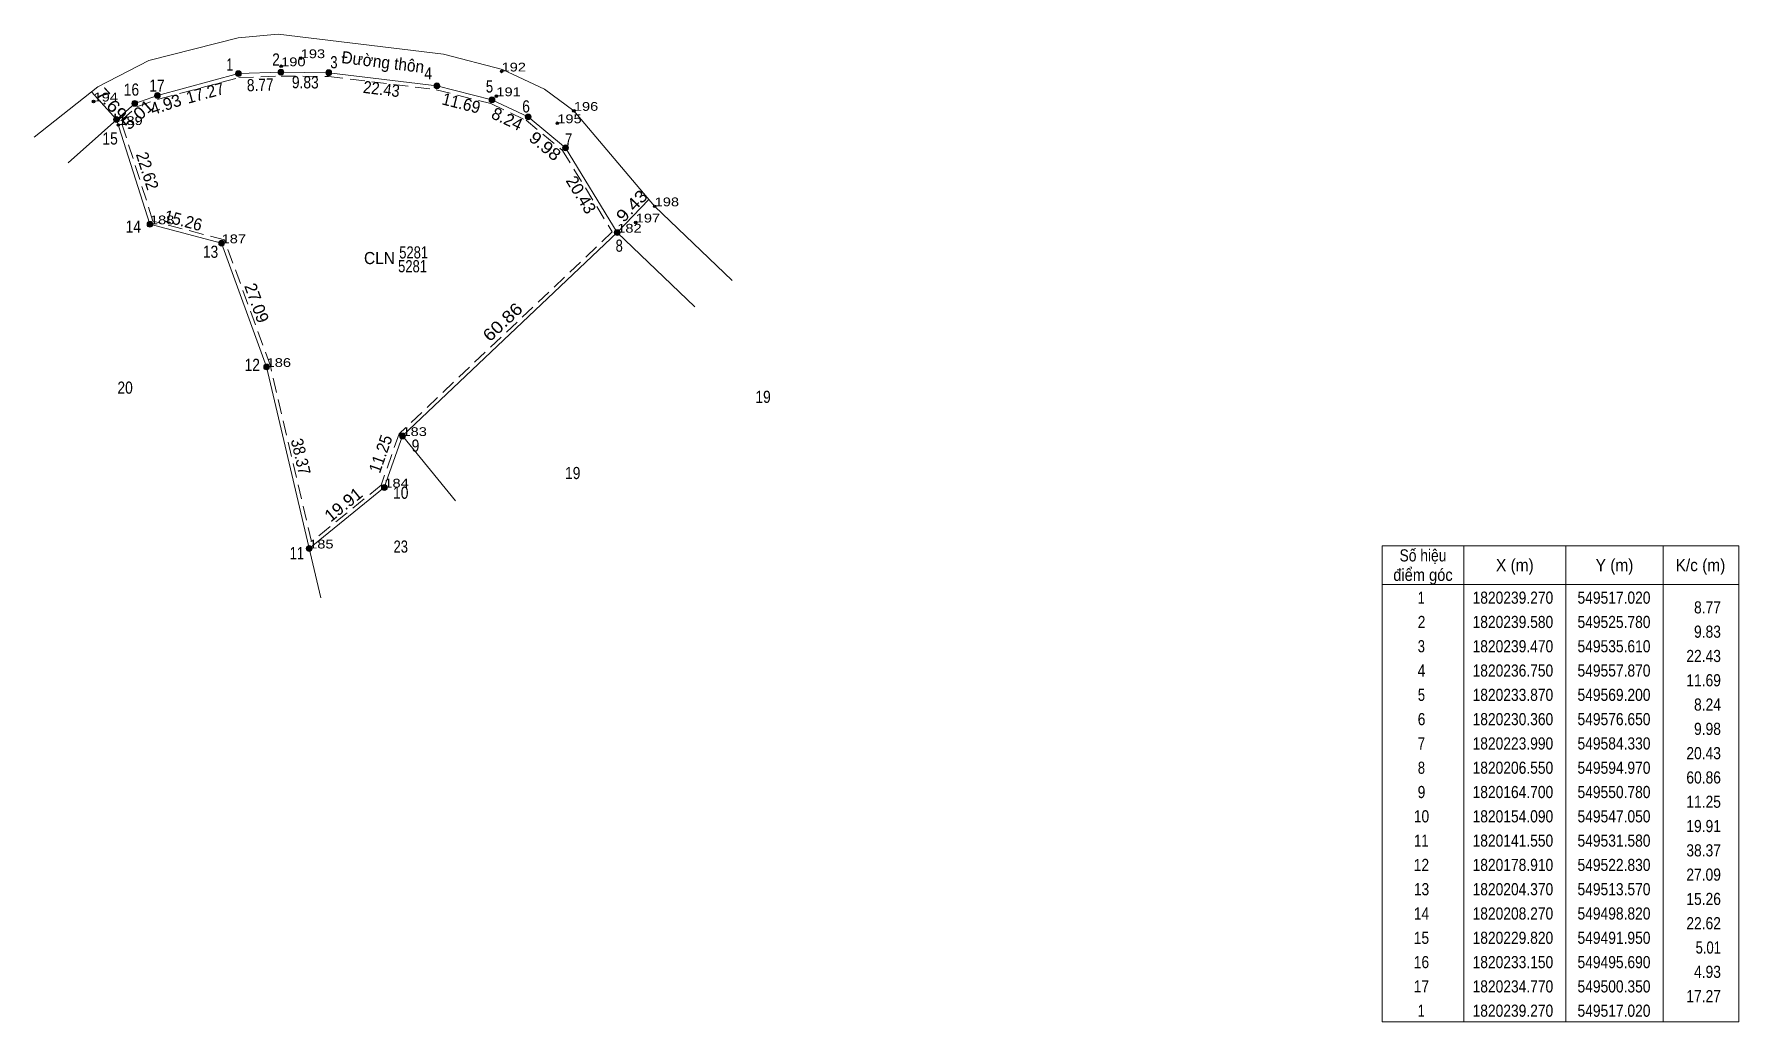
# Model space of a CAD drawing. Header units: metres. Extents: x 548648 to 549826, y 1819971 to 1820345.
# Drawn here: x 549475 to 549825.8, y 1820044.1 to 1820247.4 of the extents above; entities that cross this region are included whole.
import ezdxf
from ezdxf.enums import TextEntityAlignment as Align

# ---------------------------------------------------------------- set-up
doc = ezdxf.new("R2010")
doc.units = ezdxf.units.M
doc.header["$PDMODE"] = 32
doc.header["$PDSIZE"] = 0.5
doc.linetypes.add('MEDIUM_DASHED', pattern=[4.5, 3, -1.5])
for name, color, linetype, lineweight in [('1', 7, 'MEDIUM_DASHED', 13), ('10', 7, 'Continuous', 13), ('23', 7, 'Continuous', 13), ('32', 7, 'Continuous', 13), ('63', 7, 'Continuous', 13)]:
    doc.layers.add(name, color=color, linetype=linetype, lineweight=lineweight)
doc.layers.add('12', color=7, linetype='Continuous')
doc.layers.add('7', color=7, linetype='Continuous')

msp = doc.modelspace()

# ---------------------------------------------------------------- hatches: boundary and pattern name
at = {"layer": '32'}
for points in [[(549517.62, 1820239.27, 1), (549516.42, 1820239.27, 1)], [(549526.38, 1820239.58, 1), (549525.18, 1820239.58, 1)], [(549536.21, 1820239.47, 1), (549535.01, 1820239.47, 1)], [(549500.95, 1820234.77, 1), (549499.75, 1820234.77, 1)], [(549558.47, 1820236.75, 1), (549557.27, 1820236.75, 1)], [(549569.8, 1820233.87, 1), (549568.6, 1820233.87, 1)], [(549496.29, 1820233.15, 1), (549495.09, 1820233.15, 1)], [(549577.25, 1820230.36, 1), (549576.05, 1820230.36, 1)], [(549492.55, 1820229.82, 1), (549491.35, 1820229.82, 1)], [(549584.93, 1820223.99, 1), (549583.73, 1820223.99, 1)], [(549499.42, 1820208.27, 1), (549498.22, 1820208.27, 1)], [(549595.57, 1820206.55, 1), (549594.37, 1820206.55, 1)], [(549514.17, 1820204.37, 1), (549512.97, 1820204.37, 1)], [(549523.43, 1820178.91, 1), (549522.23, 1820178.91, 1)], [(549551.38, 1820164.7, 1), (549550.18, 1820164.7, 1)], [(549547.65, 1820154.09, 1), (549546.45, 1820154.09, 1)], [(549532.18, 1820141.55, 1), (549530.98, 1820141.55, 1)]]:
    msp.add_hatch(color=256, dxfattribs=at).paths.add_polyline_path(points)

# ---------------------------------------------------------------- linework, layer by layer
at = {"layer": '1'}
msp.add_lwpolyline([(549517.14, 1820238.47), (549525.79, 1820238.78), (549535.56, 1820238.67), (549557.72, 1820235.96), (549568.93, 1820233.11), (549576.22, 1820229.68), (549583.72, 1820223.46), (549593.95, 1820206.69), (549550.09, 1820165.15), (549546.37, 1820154.57), (549532.07, 1820142.98), (549523.6, 1820179.14), (549514.18, 1820205.04), (549499.45, 1820208.93), (549492.87, 1820229.57), (549496.1, 1820232.45), (549500.59, 1820234.01)], close=True, dxfattribs=at)
at = {"layer": '10'}
for points in [[(549602.67, 1820211.98), (549586.04, 1820231.62), (549580.01, 1820236.05), (549571.39, 1820240.12), (549559.2, 1820243.31), (549525.22, 1820247.41), (549516.97, 1820246.66), (549498.61, 1820241.96), (549488.1, 1820236.57), (549474.99, 1820226.18)], [(549482, 1820220.93), (549495.69, 1820233.15), (549500.35, 1820234.77), (549517.02, 1820239.27), (549525.78, 1820239.58), (549535.61, 1820239.47), (549557.87, 1820236.75), (549569.2, 1820233.87), (549576.65, 1820230.36), (549584.33, 1820223.99), (549594.97, 1820206.55)], [(549491.95, 1820229.82), (549498.82, 1820208.27), (549513.57, 1820204.37), (549522.83, 1820178.91), (549533.96, 1820131.38)], [(549531.58, 1820141.55), (549547.05, 1820154.09), (549550.78, 1820164.7), (549594.97, 1820206.55)]]:
    msp.add_lwpolyline(points, dxfattribs=at)
at = {"layer": '23'}
for p, q in [((549602.67, 1820211.98), (549618.63, 1820196.68)), ((549594.97, 1820206.55), (549610.93, 1820191.25))]:
    msp.add_line(p, q, dxfattribs=at)
at = {"layer": '32'}
for p, q in [((549486.83, 1820235.56), (549491.95, 1820229.82)), ((549601.5, 1820213.36), (549594.97, 1820206.55)), ((549550.78, 1820164.7), (549561.67, 1820151.33))]:
    msp.add_line(p, q, dxfattribs=at)
for centre in [(549517.02, 1820239.27), (549525.78, 1820239.58), (549535.61, 1820239.47), (549500.35, 1820234.77), (549557.87, 1820236.75), (549569.2, 1820233.87), (549495.69, 1820233.15), (549576.65, 1820230.36), (549491.95, 1820229.82), (549584.33, 1820223.99), (549498.82, 1820208.27), (549594.97, 1820206.55), (549513.57, 1820204.37), (549522.83, 1820178.91), (549550.78, 1820164.7), (549547.05, 1820154.09), (549531.58, 1820141.55)]:
    msp.add_circle(centre, 0.6, dxfattribs=at)
at = {"layer": '63'}
for p, q in [((549769.15, 1820142.12), (549769.15, 1820044.12)), ((549790.15, 1820142.12), (549790.15, 1820044.12)), ((549810.15, 1820142.12), (549810.15, 1820044.12)), ((549752.35, 1820134.12), (549825.75, 1820134.12))]:
    msp.add_line(p, q, dxfattribs=at)
msp.add_lwpolyline([(549752.35, 1820142.12), (549825.75, 1820142.12), (549825.75, 1820044.12), (549752.35, 1820044.12)], close=True, dxfattribs=at)
at = {"layer": '7'}
for p in [(549525.82, 1820240.8), (549529.85, 1820242.46), (549571.17, 1820239.72), (549570.1, 1820234.63), (549487.22, 1820233.54), (549586.04, 1820231.62), (549492.31, 1820228.7), (549582.63, 1820229.07), (549602.67, 1820211.98), (549498.82, 1820208.27), (549594.97, 1820206.55), (549598.77, 1820208.64), (549513.57, 1820204.37), (549522.83, 1820178.91), (549550.78, 1820164.7), (549547.05, 1820154.09), (549531.58, 1820141.55)]:
    msp.add_point(p, dxfattribs=at)

# ---------------------------------------------------------------- texts
at = {"layer": '1'}
for s, width, p in [('CLN', 0.95, (549546.045, 1820200.07)), ('5281', 0.8, (549553.085, 1820201.23)), ('5281', 0.8, (549552.855, 1820198.39))]:
    msp.add_text(s, height=2.5, dxfattribs=dict(at, width=width)).set_placement(p, align=Align.CENTER)
at = {"layer": '12', "width": 1.25}
for s, p in [('190', (549525.82, 1820240.8)), ('193', (549529.85, 1820242.46)), ('192', (549571.17, 1820239.72)), ('194', (549487.22, 1820233.54)), ('191', (549570.1, 1820234.63)), ('189', (549492.31, 1820228.7)), ('195', (549582.63, 1820229.07)), ('196', (549586.04, 1820231.62)), ('198', (549602.67, 1820211.98)), ('188', (549498.82, 1820208.27)), ('197', (549598.77, 1820208.64)), ('187', (549513.57, 1820204.37)), ('182', (549594.97, 1820206.55)), ('186', (549522.83, 1820178.91)), ('183', (549550.78, 1820164.7)), ('184', (549547.05, 1820154.09)), ('185', (549531.58, 1820141.55))]:
    msp.add_text(s, height=1.8, dxfattribs=at).set_placement(p)
at = {"layer": '32', "width": 1.15}
for s, rotation, p in [('7.69', 311.733, (549490.033, 1820232.172)), ('9.43', 46.202, (549598.863, 1820211.19))]:
    msp.add_text(s, height=2.5, rotation=rotation, dxfattribs=at).set_placement(p, align=Align.CENTER)
at = {"layer": '32'}
for s, width, p in [('20', 0.85, (549493.715, 1820173.4)), ('19', 0.85, (549624.975, 1820171.51)), ('19', 0.85, (549585.815, 1820155.83)), ('23', 0.8, (549550.43, 1820140.69))]:
    msp.add_text(s, height=2.5, dxfattribs=dict(at, width=width)).set_placement(p, align=Align.CENTER)
at = {"layer": '63'}
for s, width, p in [(' 1', 0.75, (549515.94, 1820239.9)), (' 2', 0.85, (549525.55, 1820240.94)), (' 3', 0.8, (549537.42, 1820240.37)), (' 17', 0.85, (549501.83, 1820235.55)), (' 4', 0.85, (549556.85, 1820238.07)), (' 5', 0.8, (549569.43, 1820235.37)), (' 16', 0.85, (549496.6, 1820234.74)), (' 6', 0.85, (549577, 1820231.28)), (' 15', 0.85, (549492.21, 1820224.67)), (' 7', 0.8, (549585.71, 1820224.51)), (' 14', 0.85, (549496.97, 1820206.54)), (' 13', 0.85, (549512.87, 1820201.37)), (' 8', 0.8, (549596.12, 1820202.62)), (' 12', 0.85, (549521.45, 1820178.1)), (' 9', 0.85, (549554.25, 1820161.47)), (' 10', 0.85, (549552.01, 1820151.78)), (' 11', 0.8, (549530.54, 1820139.35)), ('8.77', 0.85, (549822.05, 1820128.18)), ('9.83', 0.85, (549822.05, 1820123.18)), ('22.43', 0.85, (549822.05, 1820118.18)), ('11.69', 0.85, (549822.05, 1820113.18)), ('8.24', 0.85, (549822.05, 1820108.18)), ('9.98', 0.85, (549822.05, 1820103.18)), ('20.43', 0.85, (549822.05, 1820098.18)), ('60.86', 0.85, (549822.05, 1820093.18)), ('11.25', 0.85, (549822.05, 1820088.18)), ('19.91', 0.85, (549822.05, 1820083.18)), ('38.37', 0.85, (549822.05, 1820078.18)), ('27.09', 0.85, (549822.05, 1820073.18)), ('15.26', 0.85, (549822.05, 1820068.18)), ('22.62', 0.85, (549822.05, 1820063.18)), ('5.01', 0.8, (549822.05, 1820058.18)), ('4.93', 0.85, (549822.05, 1820053.18)), ('17.27', 0.85, (549822.05, 1820048.18))]:
    msp.add_text(s, height=2.5, dxfattribs=dict(at, width=width)).set_placement(p, align=Align.RIGHT)
for s, rotation, width, p in [('Đường thôn', 353.033, 0.95, (549546.603, 1820240.429)), ('17.27', 15.107, 0.95, (549510.514, 1820234.102)), ('8.77', 2.027, 0.85, (549521.566, 1820235.72)), ('9.83', 359.359, 0.85, (549530.776, 1820236.239)), ('22.43', 353.033, 0.9, (549546.323, 1820234.869)), ('11.69', 345.738, 0.95, (549562.577, 1820231.992)), ('5.01', 41.681, 1.1, (549497.159, 1820229.889)), ('9.98', 320.327, 1.1, (549579.327, 1820223.402)), ('22.62', 287.682, 0.95, (549497.111, 1820218.88)), ('15.26', 345.19, 0.95, (549505.35, 1820207.85)), ('60.86', 43.442, 1.15, (549572.25, 1820187.256)), ('38.37', 283.182, 0.9, (549528.644, 1820160.175)), ('11.25', 70.631, 0.95, (549547.454, 1820160.625)), ('19.91', 39.028, 1.05, (549539.408, 1820149.615))]:
    msp.add_text(s, height=2.5, rotation=rotation, dxfattribs=dict(at, width=width)).set_placement(p, align=Align.CENTER)
for s, rotation, p in [('4.93', 19.169, (549502.47, 1820231.746)), ('8.24', 334.773, (549571.782, 1820228.818)), ('20.43', 301.387, (549586.464, 1820213.696)), ('27.09', 289.987, (549519.62, 1820191.667))]:
    msp.add_text(s, height=2.5, rotation=rotation, dxfattribs=at).set_placement(p, align=Align.CENTER)
for s, width, p in [('Số hiệu', 0.85, (549760.75, 1820138.88)), ('X (m)', 0.95, (549779.65, 1820136.88)), ('Y (m)', 0.95, (549800.16, 1820136.88)), ('K/c (m)', 0.95, (549817.84, 1820136.88)), ('điểm góc', 0.9, (549760.75, 1820134.88)), (' 1', 0.75, (549760.05, 1820130.18)), ('1820239.270', 0.85, (549779.25, 1820130.18)), ('549517.020', 0.85, (549800.05, 1820130.18)), (' 2', 0.85, (549760.06, 1820125.18)), ('1820239.580', 0.85, (549779.25, 1820125.18)), ('549525.780', 0.85, (549800.05, 1820125.18)), (' 3', 0.8, (549760.04, 1820120.18)), ('1820239.470', 0.85, (549779.25, 1820120.18)), ('549535.610', 0.85, (549800.05, 1820120.18)), (' 4', 0.85, (549760.05, 1820115.18)), ('1820236.750', 0.85, (549779.25, 1820115.18)), ('549557.870', 0.85, (549800.05, 1820115.18)), (' 5', 0.8, (549760.06, 1820110.18)), ('1820233.870', 0.85, (549779.25, 1820110.18)), ('549569.200', 0.85, (549800.05, 1820110.18)), (' 6', 0.85, (549760.06, 1820105.18)), ('1820230.360', 0.85, (549779.25, 1820105.18)), ('549576.650', 0.85, (549800.05, 1820105.18)), (' 7', 0.8, (549760.06, 1820100.18)), ('1820223.990', 0.85, (549779.25, 1820100.18)), ('549584.330', 0.85, (549800.05, 1820100.18)), (' 8', 0.8, (549760.06, 1820095.18)), ('1820206.550', 0.85, (549779.25, 1820095.18)), ('549594.970', 0.85, (549800.05, 1820095.18)), (' 9', 0.85, (549760.05, 1820090.18)), ('1820164.700', 0.85, (549779.25, 1820090.18)), ('549550.780', 0.85, (549800.05, 1820090.18)), (' 10', 0.85, (549760.05, 1820085.18)), ('1820154.090', 0.85, (549779.25, 1820085.18)), ('549547.050', 0.85, (549800.05, 1820085.18)), (' 11', 0.8, (549760.05, 1820080.18)), ('1820141.550', 0.85, (549779.25, 1820080.18)), ('549531.580', 0.85, (549800.05, 1820080.18)), (' 12', 0.85, (549760.04, 1820075.18)), ('1820178.910', 0.85, (549779.25, 1820075.18)), ('549522.830', 0.85, (549800.05, 1820075.18)), (' 13', 0.85, (549760.06, 1820070.18)), ('1820204.370', 0.85, (549779.25, 1820070.18)), ('549513.570', 0.85, (549800.05, 1820070.18)), (' 14', 0.85, (549760.05, 1820065.18)), ('1820208.270', 0.85, (549779.25, 1820065.18)), ('549498.820', 0.85, (549800.05, 1820065.18)), (' 15', 0.85, (549760.04, 1820060.18)), ('1820229.820', 0.85, (549779.25, 1820060.18)), ('549491.950', 0.85, (549800.05, 1820060.18)), (' 16', 0.85, (549760.04, 1820055.18)), ('1820233.150', 0.85, (549779.25, 1820055.18)), ('549495.690', 0.85, (549800.05, 1820055.18)), (' 17', 0.85, (549760.04, 1820050.18)), ('1820234.770', 0.85, (549779.25, 1820050.18)), ('549500.350', 0.85, (549800.05, 1820050.18)), (' 1', 0.75, (549760.05, 1820045.18)), ('1820239.270', 0.85, (549779.25, 1820045.18)), ('549517.020', 0.85, (549800.05, 1820045.18))]:
    msp.add_text(s, height=2.5, dxfattribs=dict(at, width=width)).set_placement(p, align=Align.CENTER)

doc.saveas('drawing.dxf')
